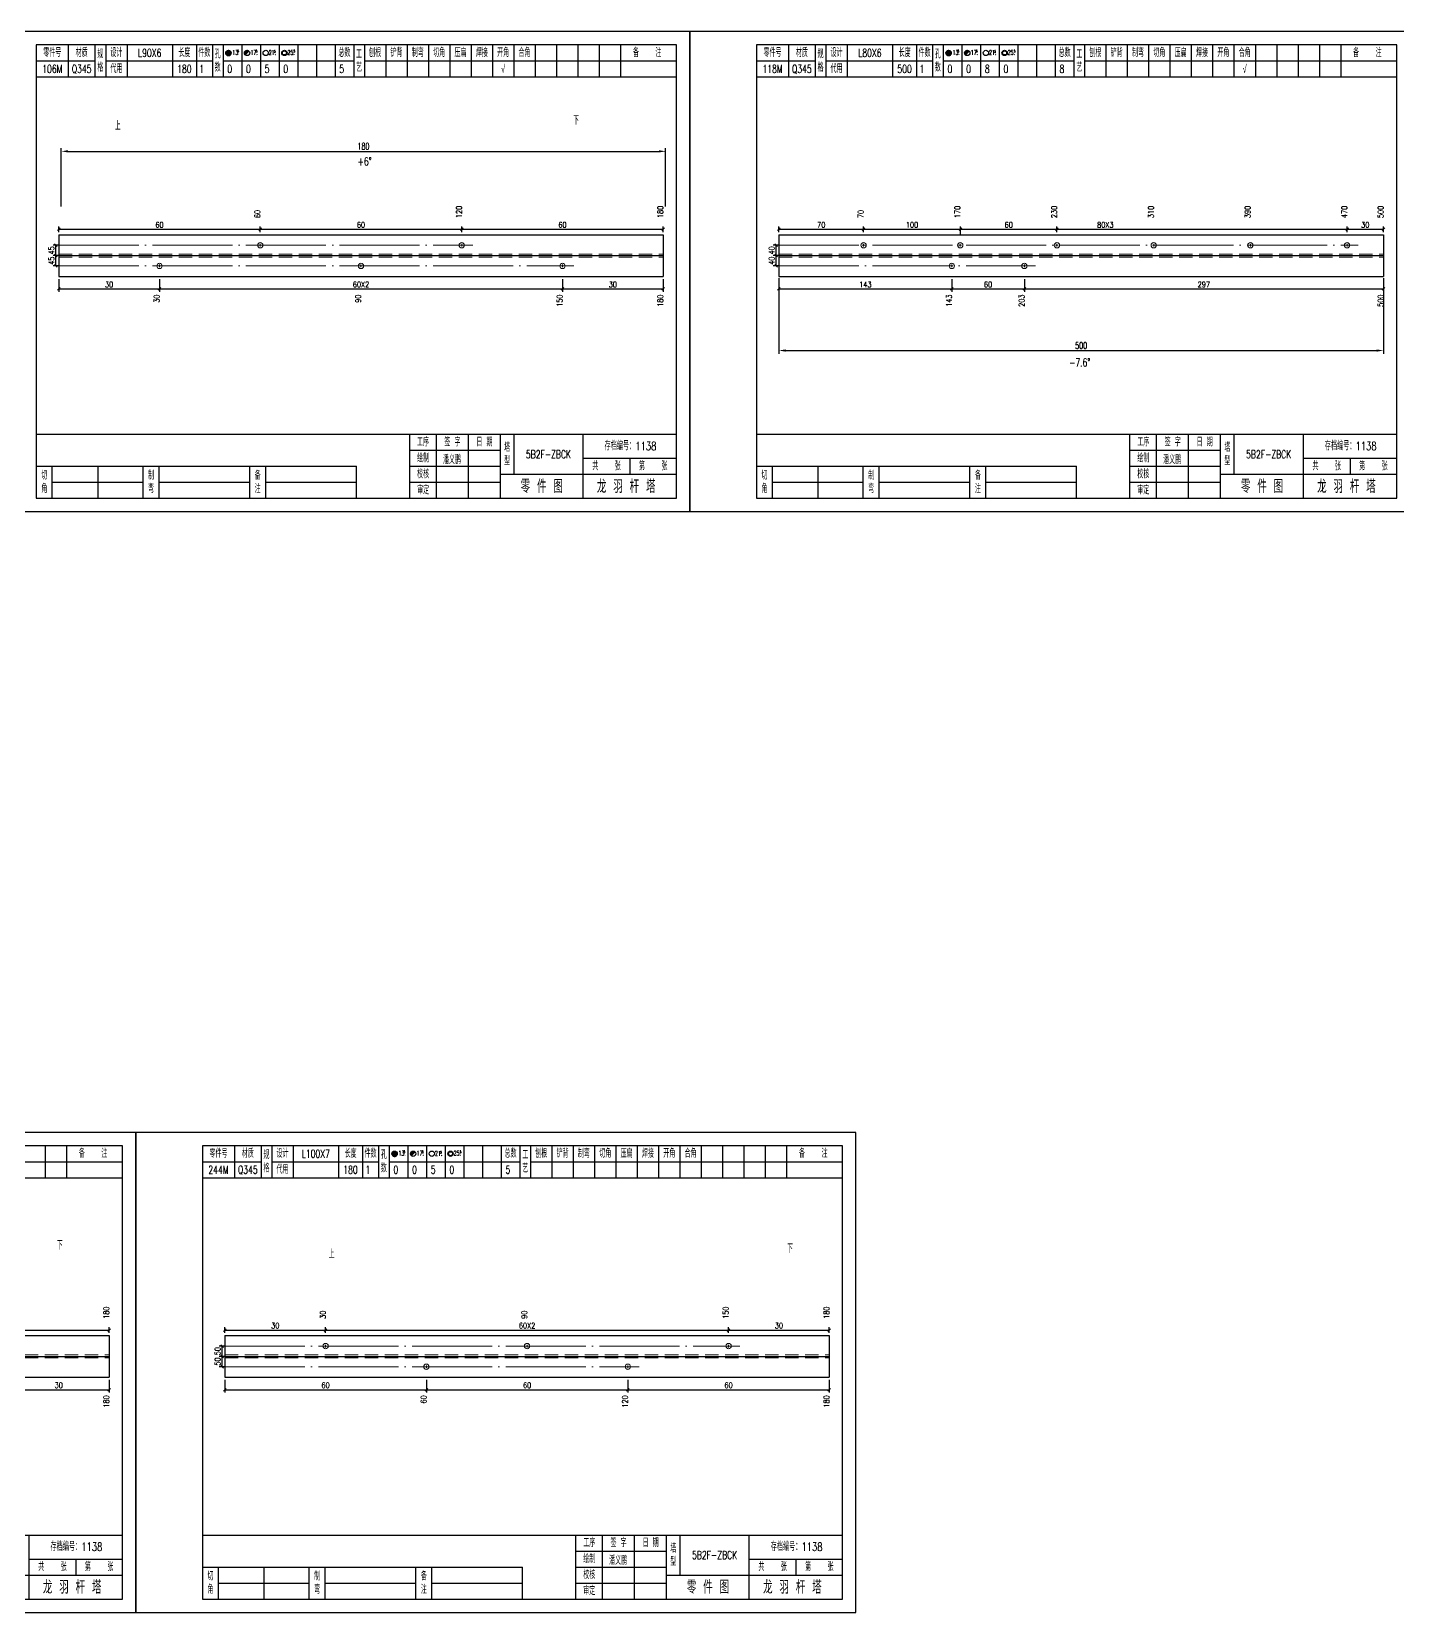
# Model space of a CAD drawing. Header units: millimetres. Extents: x 431 to 8801, y -362 to 231.
# Drawn here: x 1264 to 1776, y -362 to 231 of the extents above; entities that cross this region are included whole.
import ezdxf
from ezdxf.enums import TextEntityAlignment as Align

# ---------------------------------------------------------------- set-up
doc = ezdxf.new("R2010")
doc.units = ezdxf.units.MM
doc.header["$LTSCALE"] = 20
doc.header["$PDMODE"] = 1
doc.linetypes.add('DASHDOT2X', pattern=[1.75, 1.5, -0.125, 0, -0.125])
doc.linetypes.add('HIDDEN', pattern=[0.375, 0.25, -0.125])
for name, color, linetype, lineweight in [('1', 7, 'Continuous', 25), ('11', 3, 'Continuous', 13), ('2', 1, 'HIDDEN', 13), ('5', 1, 'Continuous', 13), ('7', 2, 'DASHDOT2X', 13)]:
    doc.layers.add(name, color=color, linetype=linetype, lineweight=lineweight)
doc.styles.get("Standard").update_dxf_attribs({"font": 'simplex', "width": 0.7, "bigfont": 'gbhzfs.shx'})
doc.styles.add('SYMBOL_TXT', font='txt.shx', dxfattribs={"width": 0.6})
doc.styles.add('TITLE_TXT', font='simplex.shx', dxfattribs={"width": 0.75, "height": 2.5, "bigfont": 'gbhzfs.shx'})
doc.dimstyles.new('ISO-25', dxfattribs={"dimtxt": 2.5, "dimasz": 2.5, "dimexe": 1.25, "dimexo": 0.625, "dimtad": 1, "dimdsep": 46, "dimtxsty": 'standard', "dimcen": 2.5, "dimadec": 0, "dimazin": 0, "dimtfac": 1, "dimtmove": 0, "dimatfit": 3, "dimfxl": 0, "dimarcsym": 0})
doc.dimstyles.get("Standard").update_dxf_attribs({"dimtxt": 2.1, "dimasz": 1, "dimexe": 1.05, "dimexo": 0, "dimgap": 0.63, "dimtad": 1, "dimzin": 0, "dimdsep": 46, "dimtxsty": 'standard', "dimblk": 'OBLIQUE', "dimblk1": 'OBLIQUE', "dimblk2": 'OBLIQUE', "dimcen": 0.09, "dimadec": 0, "dimazin": 0, "dimtfac": 1, "dimtdec": 1, "dimtix": 1, "dimtmove": 0, "dimatfit": 3, "dimfxl": 0, "dimtolj": 1, "dimtzin": 0, "dimarcsym": 0})
pattern_1 = [(0, (-3, 0), (0, 0.0125), [])]

# ---------------------------------------------------------------- blocks, each defined once
blk = doc.blocks.new('M12_HOLE')
h = blk.add_hatch()
h.set_pattern_fill('LINE', scale=0.1, style=0)
h.set_pattern_definition(pattern_1)
h.paths.add_polyline_path([(-5, 0, 1), (-1, 0, 1)])
at = {"color": 7}
blk.add_circle((-3, 0), 2, dxfattribs=at)
at = {"color": 7, "attachment_point": 1, "style": 'SYMBOL_TXT'}
for s, insert, char_height, width in [('13\\f??|b0|i0|c0|p54;.', (-0.1, 2.1), 3.5, 5.707), ('5', (3.7, 2.3), 1.8, 2.931)]:
    blk.add_mtext(s, dxfattribs=dict(at, insert=insert, char_height=char_height, width=width))
blk = doc.blocks.new('M16_HOLE')
h = blk.add_hatch()
h.set_pattern_fill('LINE', scale=0.1, style=0)
h.set_pattern_definition(pattern_1)
h.paths.add_polyline_path([(-1.6, 1.4, 0.668179), (-5, 0, 0.198912), (-4.4, -1.4)])
at = {"color": 7}
blk.add_circle((-3, 0), 2, dxfattribs=at)
at = {"color": 7, "attachment_point": 1, "style": 'SYMBOL_TXT'}
for s, insert, char_height, width in [('17.', (-0.4, 2.1), 3.5, 6.316), ('5', (3.6, 2.3), 1.8, 1.822)]:
    blk.add_mtext(s, dxfattribs=dict(at, insert=insert, char_height=char_height, width=width))
blk = doc.blocks.new('M20_HOLE')
at = {"color": 7}
blk.add_circle((-3, 0), 2, dxfattribs=at)
at = {"color": 7, "attachment_point": 1, "style": 'SYMBOL_TXT'}
for s, insert, char_height, width in [('21.', (-0.7, 2), 3.5, 6.074), ('5', (3.3, 2), 1.8, 1.458)]:
    blk.add_mtext(s, dxfattribs=dict(at, insert=insert, char_height=char_height, width=width))
blk = doc.blocks.new('M24_HOLE')
at = {"color": 7}
for radius in [2, 1.5]:
    blk.add_circle((-3, 0), radius, dxfattribs=at)
at = {"color": 7, "attachment_point": 1, "style": 'SYMBOL_TXT'}
for s, insert, char_height, width in [('25.', (-0.7, 2.1), 3.5, 2.429), ('5', (3.9, 2.3), 1.8, 1.944)]:
    blk.add_mtext(s, dxfattribs=dict(at, insert=insert, char_height=char_height, width=width))
blk = doc.blocks.new('JgCard')
for p, q in [((270, 180), (0, 180)), ((0, 180), (0, 0)), ((270, 0), (270, 180)), ((265, 175), (25, 175)), ((25, 175), (25, 5)), ((37, 175), (37, 163)), ((47, 175), (47, 163)), ((51, 175), (51, 163)), ((59, 175), (59, 163)), ((76, 175), (76, 163)), ((85, 175), (85, 163)), ((91, 175), (91, 163)), ((95, 175), (95, 163)), ((102, 175), (102, 163)), ((109, 175), (109, 163)), ((116, 175), (116, 163)), ((123, 175), (123, 163)), ((130, 175), (130, 163)), ((137, 175), (137, 163)), ((144, 175), (144, 163)), ((148, 175), (148, 163)), ((156, 175), (156, 163)), ((164, 175), (164, 163)), ((172, 175), (172, 163)), ((180, 175), (180, 163)), ((188, 175), (188, 163)), ((196, 175), (196, 163)), ((204, 175), (204, 163)), ((212, 175), (212, 163)), ((220, 175), (220, 163)), ((228, 175), (228, 163)), ((236, 175), (236, 163)), ((244, 175), (244, 163)), ((265, 5), (265, 175)), ((25, 169), (47, 169)), ((51, 169), (91, 169)), ((95, 169), (144, 169)), ((148, 169), (265, 169)), ((25, 163), (265, 163)), ((25, 29), (265, 29)), ((165, 5), (165, 29)), ((175, 5), (175, 29)), ((187, 5), (187, 29)), ((199, 5), (199, 29)), ((204, 29), (204, 14)), ((230, 5), (230, 29)), ((165, 23), (199, 23)), ((230, 20), (265, 20)), ((247.5, 20), (247.5, 14)), ((25, 17), (145, 17)), ((31, 5), (31, 17)), ((48, 17), (48, 5)), ((65, 5), (65, 17)), ((71, 5), (71, 17)), ((105, 5), (105, 17)), ((111, 5), (111, 17)), ((145, 5), (145, 17)), ((165, 17), (199, 17)), ((199, 14), (265, 14)), ((31, 11), (65, 11)), ((71, 11), (105, 11)), ((111, 11), (145, 11)), ((165, 11), (199, 11)), ((0, 0), (270, 0)), ((25, 5), (265, 5))]:
    blk.add_line(p, q)
blk.add_lwpolyline([(96.03, 171.99, -1), (98.03, 171.99, -1)], format="xyb", close=True)
blk.add_point((145, 96))
at = {"xscale": 0.5, "yscale": 0.5, "zscale": 0.5}
for name, p in [('M12_HOLE', (98.53, 171.99)), ('M16_HOLE', (105.5, 172)), ('M20_HOLE', (112.5, 172)), ('M24_HOLE', (119.5, 172))]:
    blk.add_blockref(name, p, dxfattribs=at)
at = {"style": 'TITLE_TXT', "width": 0.75}
for s, height, p in [('存档编号：1138', 3.076, (238.02, 23.07)), ('潘义鹏', 3, (177.45, 17.91)), ('龙 羽 杆 塔', 5, (235.17, 6.97))]:
    blk.add_text(s, height=height, dxfattribs=at).set_placement(p)
at = {"attachment_point": 5, "style": 'TITLE_TXT'}
for s, insert, char_height, width in [('零件号', (31, 172), 3, 15), ('材质', (42, 172), 3, 8), ('设计', (55, 172), 3, 8), ('长度', (80.5, 172), 3, 8), ('件数', (88, 172), 3, 6), ('总数', (140.5, 172), 3, 7), ('工\\P艺', (146, 169), 3, 4), ('刨根', (152, 172), 3, 8), ('铲背', (160, 172), 3, 8), ('制弯', (168, 172), 3, 8), ('切角', (176, 172), 3, 8), ('压扁', (184, 172), 3, 8), ('焊接', (192, 172), 3, 8), ('开角', (200, 172), 3, 8), ('合角', (208, 172), 3, 8), ('备    注', (254, 172), 3, 22), ('规格', (49, 169), 3, 4), ('代用', (55, 166), 3, 8), ('孔数', (93, 169), 3, 4), ('工序', (170, 26), 3, 10), ('签 字', (181, 26), 3, 12), ('日 期', (193, 26), 3, 12), ('塔\\P型', (201.5, 21.5), 3, 5), ('绘制', (170, 20), 3, 10), ('共    张', (238.75, 17), 3, 17.5), ('第    张', (256.25, 17), 3, 17.5), ('切\\P角', (28, 11), 3, 6), ('制\\P弯', (68, 11), 3, 6), ('备\\P注', (108, 11), 3, 6), ('校核', (170, 14), 3, 10), ('零 件 图', (214.5, 9.5), 5, 31), ('审定', (170, 8), 3, 10)]:
    blk.add_mtext(s, dxfattribs=dict(at, insert=insert, char_height=char_height, width=width))
blk = doc.blocks.new('M20')
for p, q in [((-0.5, 0), (0.5, 0)), ((0, -0.5), (0, 0.5))]:
    blk.add_line(p, q)
blk.add_circle((0, 0), 1)
blk = doc.blocks.new('_Oblique')
at = {"color": 0, "linetype": 'ByBlock', "lineweight": -2}
blk.add_line((-0.5, -0.5), (0.5, 0.5), dxfattribs=at)
blk = doc.blocks.new('*D346')
at = {"layer": '1', "color": 0, "lineweight": -2}
for p, q in [((1544.62, 138.24), (1544.62, 109.8)), ((1771.22, 138.24), (1771.22, 109.8)), ((1547.12, 111.05), (1768.72, 111.05))]:
    blk.add_line(p, q, dxfattribs=at)
at = {"layer": '1', "color": 0}
for points in [[(1547.12, 111.46), (1547.12, 110.63), (1544.62, 111.05)], [(1768.72, 111.46), (1768.72, 110.63), (1771.22, 111.05)]]:
    blk.add_solid(points, dxfattribs=at)
at = {"layer": 'Defpoints', "color": 0}
for p in [(1544.62, 138.86), (1771.22, 138.86), (1771.22, 111.05)]:
    blk.add_point(p, dxfattribs=at)
at = {"layer": '1', "color": 0, "insert": (1657.92, 112.92), "char_height": 2.5, "attachment_point": 5}
blk.add_mtext('500', dxfattribs=at)
blk = doc.blocks.new('*D347')
at = {"layer": '1', "color": 0, "lineweight": -2}
for p, q in [((1275.54, 165.03), (1275.54, 186.99)), ((1278.04, 185.74), (1499.64, 185.74)), ((1502.14, 165.03), (1502.14, 186.99))]:
    blk.add_line(p, q, dxfattribs=at)
at = {"layer": '1', "color": 0}
for points in [[(1278.04, 186.16), (1278.04, 185.33), (1275.54, 185.74)], [(1499.64, 186.16), (1499.64, 185.33), (1502.14, 185.74)]]:
    blk.add_solid(points, dxfattribs=at)
at = {"layer": 'Defpoints', "color": 0}
for p in [(1502.14, 185.74), (1275.54, 164.4), (1502.14, 164.4)]:
    blk.add_point(p, dxfattribs=at)
at = {"layer": '1', "color": 0, "insert": (1388.84, 187.62), "char_height": 2.5, "attachment_point": 5}
blk.add_mtext('180', dxfattribs=at)

msp = doc.modelspace()

# ---------------------------------------------------------------- linework, layer by layer
at = {"layer": '1'}
for p, q in [((1274.616, 154.402), (1274.616, 138.862)), ((1274.616, 154.402), (1501.216, 154.402)), ((1501.216, 154.402), (1501.216, 138.862)), ((1544.616, 154.402), (1544.616, 138.862)), ((1544.616, 154.402), (1771.216, 154.402)), ((1771.216, 154.402), (1771.216, 138.862)), ((1274.616, 146.632), (1501.216, 146.632)), ((1544.616, 146.632), (1771.216, 146.632)), ((1274.616, 138.862), (1501.216, 138.862)), ((1544.616, 138.862), (1771.216, 138.862)), ((1066.904, -258.349), (1293.504, -258.349)), ((1293.504, -258.349), (1293.504, -273.889)), ((1336.904, -258.349), (1336.904, -273.889)), ((1336.904, -258.349), (1563.504, -258.349)), ((1563.504, -258.349), (1563.504, -273.889)), ((1066.904, -266.119), (1293.504, -266.119)), ((1336.904, -266.119), (1563.504, -266.119)), ((1066.904, -273.889), (1293.504, -273.889)), ((1336.904, -273.889), (1563.504, -273.889))]:
    msp.add_line(p, q, dxfattribs=at)
at = {"layer": '2'}
for p, q in [((1274.616, 147.15), (1501.216, 147.15)), ((1274.616, 146.114), (1501.216, 146.114)), ((1544.616, 147.214), (1771.216, 147.214)), ((1544.616, 146.049), (1771.216, 146.049)), ((1066.904, -265.575), (1293.504, -265.575)), ((1066.904, -266.663), (1293.504, -266.663)), ((1336.904, -265.575), (1563.504, -265.575)), ((1336.904, -266.663), (1563.504, -266.663))]:
    msp.add_line(p, q, dxfattribs=at)
at = {"layer": '7'}
for p, q in [((1274.616, 150.517), (1429.903, 150.517)), ((1544.616, 150.517), (1761.82, 150.517)), ((1274.616, 142.747), (1467.675, 142.747)), ((1544.616, 142.747), (1640.816, 142.747)), ((1336.904, -262.234), (1529.937, -262.234)), ((1336.904, -270.004), (1492.17, -270.004))]:
    msp.add_line(p, q, dxfattribs=at)

# ---------------------------------------------------------------- block references
at = {"layer": '1'}
for p in [(1241.216, 50.632), (1511.216, 50.632), (1033.504, -362.119), (1303.504, -362.119)]:
    msp.add_blockref('JgCard', p, dxfattribs=at)
at = {"layer": '5'}
for p in [(1350.16, 150.517), (1425.703, 150.517), (1576.34, 150.517), (1612.596, 150.517), (1648.852, 150.517), (1685.108, 150.517), (1721.364, 150.517), (1757.62, 150.517), (1312.388, 142.747), (1387.932, 142.747), (1463.475, 142.747), (1609.424, 142.747), (1636.616, 142.747), (1374.67, -262.234), (1450.204, -262.234), (1525.737, -262.234), (1412.437, -270.004), (1487.97, -270.004)]:
    msp.add_blockref('M20', p, dxfattribs=at)

# ---------------------------------------------------------------- texts
at = {"layer": '1', "width": 0.7}
for s, p in [('L90X6', (1308.716, 222.632)), ('L80X6', (1578.716, 222.632)), ('106M', (1272.216, 216.632)), ('Q345', (1283.216, 216.632)), ('180', (1321.716, 216.632)), ('1', (1328.216, 216.632)), ('0', (1338.716, 216.632)), ('0', (1345.716, 216.632)), ('5', (1352.716, 216.632)), ('0', (1359.716, 216.632)), ('5', (1380.716, 216.632)), ('√', (1441.216, 216.632)), ('118M', (1542.216, 216.632)), ('Q345', (1553.216, 216.632)), ('500', (1591.716, 216.632)), ('1', (1598.216, 216.632)), ('0', (1608.716, 216.632)), ('0', (1615.716, 216.632)), ('8', (1622.716, 216.632)), ('0', (1629.716, 216.632)), ('8', (1650.716, 216.632)), ('√', (1719.216, 216.632)), ('上', (1296.768, 195.271)), ('下', (1468.6, 197.28)), ('+6°', (1389.311, 181.948)), ('-7.6°', (1657.352, 106.577)), ('L100X7', (1371.004, -190.119)), ('244M', (1334.504, -196.119)), ('Q345', (1345.504, -196.119)), ('180', (1384.004, -196.119)), ('1', (1390.504, -196.119)), ('0', (1401.004, -196.119)), ('0', (1408.004, -196.119)), ('5', (1415.004, -196.119)), ('0', (1422.004, -196.119)), ('5', (1443.004, -196.119)), ('下', (1275.054, -224.548)), ('下', (1548.778, -225.798)), ('上', (1376.946, -227.807))]:
    msp.add_text(s, height=3, dxfattribs=at).set_placement(p, align=Align.MIDDLE_CENTER)
for s, p in [('60', (1350.16, 160.702)), ('120', (1425.703, 160.702)), ('180', (1501.216, 160.702)), ('70', (1576.34, 160.702)), ('170', (1612.596, 160.702)), ('230', (1648.852, 160.702)), ('310', (1685.108, 160.702)), ('390', (1721.364, 160.702)), ('470', (1757.62, 160.702)), ('500', (1771.216, 160.702)), ('180', (1293.504, -252.049)), ('150', (1525.737, -252.049)), ('180', (1563.504, -252.049)), ('30', (1374.67, -252.049)), ('90', (1450.204, -252.049))]:
    msp.add_text(s, height=2.1, rotation=90, dxfattribs=at).set_placement(p)
for s, p in [('30', (1312.388, 132.037)), ('90', (1387.932, 132.037)), ('150', (1463.475, 132.037)), ('180', (1501.216, 132.037)), ('143', (1609.424, 132.037)), ('203', (1636.616, 132.037)), ('500', (1771.216, 132.037)), ('180', (1293.504, -280.714)), ('60', (1412.437, -280.714)), ('120', (1487.97, -280.714)), ('180', (1563.504, -280.714))]:
    msp.add_text(s, height=2.1, rotation=90, dxfattribs=at).set_placement(p, align=Align.RIGHT)
at = {"layer": '1', "char_height": 3, "width": 26, "attachment_point": 5}
for insert in [(1458.216, 72.132), (1728.216, 72.132), (1520.504, -340.619)]:
    msp.add_mtext('5B2F-ZBCK', dxfattribs=dict(at, insert=insert))

# ---------------------------------------------------------------- dimensions: what is measured, and where the dimension line sits
at = {"layer": '1'}
for p1, p2, distance, text, picture, middle in [((1275.538, 164.402), (1502.138, 164.402), 21.343, '180', '*D347', (1388.838, 187.619)), ((1544.616, 138.862), (1771.216, 138.862), -27.816, '500', '*D346', (1657.916, 112.921))]:
    dim = msp.add_aligned_dim(p1=p1, p2=p2, distance=distance, text=text, dimstyle='ISO-25', dxfattribs=at)
    dim.commit()
    dim.dimension.update_dxf_attribs({"geometry": picture, "text_midpoint": middle})
for base, p1, p2, text in [((1273.566, 150.517), (1274.566, 146.632), (1274.566, 150.517), '45'), ((1543.566, 150.517), (1544.566, 146.632), (1544.566, 150.517), '40'), ((1273.566, 146.632), (1274.566, 142.747), (1274.566, 146.632), '45'), ((1543.566, 146.632), (1544.566, 142.747), (1544.566, 146.632), '40'), ((1335.854, -262.234), (1336.854, -266.119), (1336.854, -262.234), '50'), ((1335.854, -266.119), (1336.854, -270.004), (1336.854, -266.119), '50')]:
    msp.add_linear_dim(base=base, p1=p1, p2=p2, angle=90, text=text, dimstyle='standard', dxfattribs=at).render()
at = {"layer": '11'}
for base, p1, p2, text in [((1350.16, 156.502), (1274.616, 155.452), (1350.16, 155.452), '60'), ((1425.703, 156.502), (1350.16, 155.452), (1425.703, 155.452), '60'), ((1501.216, 156.502), (1425.703, 155.452), (1501.216, 155.452), '60'), ((1576.34, 156.502), (1544.616, 155.452), (1576.34, 155.452), '70'), ((1757.62, 156.502), (1576.34, 155.452), (1757.62, 155.452), '80X3'), ((1612.684, 156.502), (1576.34, 155.452), (1612.684, 154.402), '100'), ((1648.859, 156.502), (1612.684, 155.452), (1648.859, 155.388), '60'), ((1771.216, 156.502), (1757.62, 155.452), (1771.216, 155.452), '30'), ((1312.388, 134.137), (1274.616, 137.812), (1312.388, 137.812), '30'), ((1463.475, 134.137), (1312.388, 137.812), (1463.475, 137.812), '60X2'), ((1501.216, 134.137), (1463.475, 137.812), (1501.216, 137.812), '30'), ((1609.424, 134.137), (1544.616, 137.812), (1609.424, 137.812), '143'), ((1636.616, 134.137), (1609.424, 137.812), (1636.616, 137.812), '60'), ((1771.216, 134.137), (1636.616, 137.812), (1771.216, 137.812), '297'), ((1293.504, -256.249), (1217.97, -257.299), (1293.504, -257.299), '60'), ((1374.67, -256.249), (1336.904, -257.299), (1374.67, -257.299), '30'), ((1525.737, -256.249), (1374.67, -257.299), (1525.737, -257.299), '60X2'), ((1563.504, -256.249), (1525.737, -257.299), (1563.504, -257.299), '30'), ((1293.504, -278.614), (1255.737, -274.939), (1293.504, -274.939), '30'), ((1412.437, -278.614), (1336.904, -274.939), (1412.437, -274.939), '60'), ((1487.97, -278.614), (1412.437, -274.939), (1487.97, -274.939), '60'), ((1563.504, -278.614), (1487.97, -274.939), (1563.504, -274.939), '60')]:
    msp.add_linear_dim(base=base, p1=p1, p2=p2, text=text, dimstyle='standard', dxfattribs=at).render()

doc.saveas('drawing.dxf')
